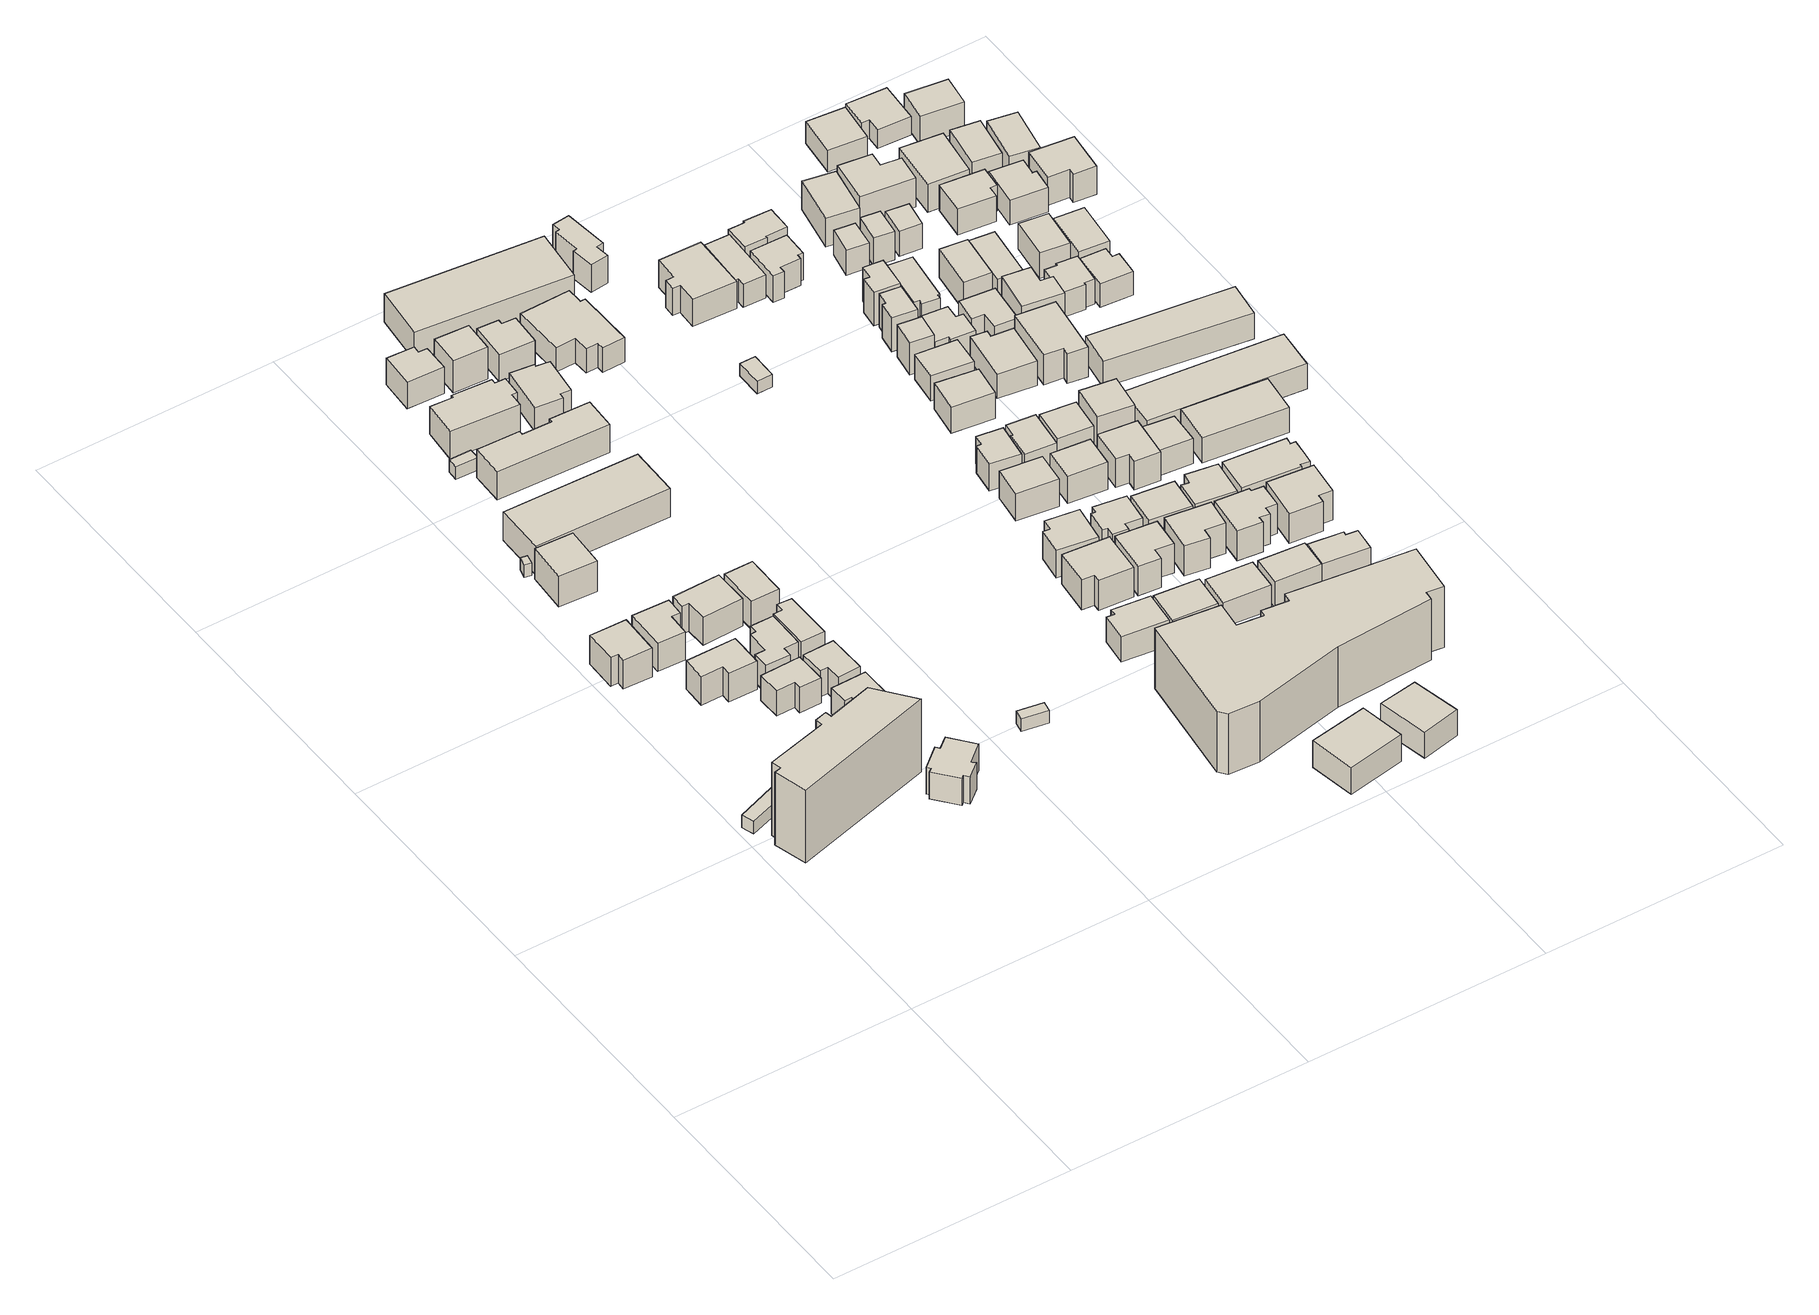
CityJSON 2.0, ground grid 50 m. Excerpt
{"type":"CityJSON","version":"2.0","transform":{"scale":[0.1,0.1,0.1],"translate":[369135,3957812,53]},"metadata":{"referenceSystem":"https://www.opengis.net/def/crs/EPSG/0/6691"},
"CityObjects":{
"building1":{"type":"Building","attributes":{"measuredHeight":3},"geometry":[{"type":"Solid","lod":"1","boundaries":[[[[0,1,2,3]],[[2,4,5,3]],[[1,6,4,2]],[[0,7,6,1]],[[3,5,7,0]],[[4,6,7,5]]]]}]},
"building2":{"type":"Building","attributes":{"measuredHeight":17.4},"geometry":[{"type":"Solid","lod":"1","boundaries":[[[[8,9,10,11,12,13,14,15,16,17]],[[16,18,19,17]],[[15,20,18,16]],[[14,21,20,15]],[[13,22,21,14]],[[12,23,22,13]],[[11,24,23,12]],[[10,25,24,11]],[[9,26,25,10]],[[8,27,26,9]],[[17,19,27,8]],[[18,20,21,22,23,24,25,26,27,19]]]]}]},
"building3":{"type":"Building","attributes":{"measuredHeight":7.7},"geometry":[{"type":"Solid","lod":"1","boundaries":[[[[28,29,30,31,32,33]],[[32,34,35,33]],[[31,36,34,32]],[[30,37,36,31]],[[29,38,37,30]],[[28,39,38,29]],[[33,35,39,28]],[[34,36,37,38,39,35]]]]}]},
"building4":{"type":"Building","attributes":{"measuredHeight":8.2},"geometry":[{"type":"Solid","lod":"1","boundaries":[[[[40,41,42,43,44,45]],[[44,46,47,45]],[[43,48,46,44]],[[42,49,48,43]],[[41,50,49,42]],[[40,51,50,41]],[[45,47,51,40]],[[46,48,49,50,51,47]]]]}]},
"building5":{"type":"Building","attributes":{"measuredHeight":8.2},"geometry":[{"type":"Solid","lod":"1","boundaries":[[[[52,53,54,55,56,57]],[[56,58,59,57]],[[55,60,58,56]],[[54,61,60,55]],[[53,62,61,54]],[[52,63,62,53]],[[57,59,63,52]],[[58,60,61,62,63,59]]]]}]},
"building6":{"type":"Building","attributes":{"measuredHeight":3},"geometry":[{"type":"Solid","lod":"1","boundaries":[[[[64,65,66,67]],[[66,68,69,67]],[[65,70,68,66]],[[64,71,70,65]],[[67,69,71,64]],[[68,70,71,69]]]]}]},
"building7":{"type":"Building","attributes":{"measuredHeight":8.1},"geometry":[{"type":"Solid","lod":"1","boundaries":[[[[72,73,74,75]],[[74,76,77,75]],[[73,78,76,74]],[[72,79,78,73]],[[75,77,79,72]],[[76,78,79,77]]]]}]},
"building8":{"type":"Building","attributes":{"measuredHeight":6.8},"geometry":[{"type":"Solid","lod":"1","boundaries":[[[[80,81,82,83,84,85]],[[84,86,87,85]],[[83,88,86,84]],[[82,89,88,83]],[[81,90,89,82]],[[80,91,90,81]],[[85,87,91,80]],[[86,88,89,90,91,87]]]]}]},
"building9":{"type":"Building","attributes":{"measuredHeight":7.1},"geometry":[{"type":"Solid","lod":"1","boundaries":[[[[92,93,94,95,96,97,98,99,100,101,102,103]],[[102,104,105,103]],[[101,106,104,102]],[[100,107,106,101]],[[99,108,107,100]],[[98,109,108,99]],[[97,110,109,98]],[[96,111,110,97]],[[95,112,111,96]],[[94,113,112,95]],[[93,114,113,94]],[[92,115,114,93]],[[103,105,115,92]],[[104,106,107,108,109,110,111,112,113,114,115,105]]]]}]},
"building10":{"type":"Building","attributes":{"measuredHeight":7.9},"geometry":[{"type":"Solid","lod":"1","boundaries":[[[[116,117,118,119,120,121,122,123,124,125]],[[124,126,127,125]],[[123,128,126,124]],[[122,129,128,123]],[[121,130,129,122]],[[120,131,130,121]],[[119,132,131,120]],[[118,133,132,119]],[[117,134,133,118]],[[116,135,134,117]],[[125,127,135,116]],[[126,128,129,130,131,132,133,134,135,127]]]]}]},
"building11":{"type":"Building","attributes":{"measuredHeight":7},"geometry":[{"type":"Solid","lod":"1","boundaries":[[[[136,137,138,139,140,141,142,143]],[[142,144,145,143]],[[141,146,144,142]],[[140,147,146,141]],[[139,148,147,140]],[[138,149,148,139]],[[137,150,149,138]],[[136,151,150,137]],[[143,145,151,136]],[[144,146,147,148,149,150,151,145]]]]}]},
"building12":{"type":"Building","attributes":{"measuredHeight":7.9},"geometry":[{"type":"Solid","lod":"1","boundaries":[[[[152,153,154,155,156,157]],[[156,158,159,157]],[[155,160,158,156]],[[154,161,160,155]],[[153,162,161,154]],[[152,163,162,153]],[[157,159,163,152]],[[158,160,161,162,163,159]]]]}]},
"building13":{"type":"Building","attributes":{"measuredHeight":7.1},"geometry":[{"type":"Solid","lod":"1","boundaries":[[[[164,165,166,167,168,169]],[[168,170,171,169]],[[167,172,170,168]],[[166,173,172,167]],[[165,174,173,166]],[[164,175,174,165]],[[169,171,175,164]],[[170,172,173,174,175,171]]]]}]},
"building14":{"type":"Building","attributes":{"measuredHeight":3},"geometry":[{"type":"Solid","lod":"1","boundaries":[[[[176,177,178,179]],[[178,180,181,179]],[[177,182,180,178]],[[176,183,182,177]],[[179,181,183,176]],[[180,182,183,181]]]]}]},
"building15":{"type":"Building","attributes":{"measuredHeight":7.8},"geometry":[{"type":"Solid","lod":"1","boundaries":[[[[184,185,186,187,188,189]],[[188,190,191,189]],[[187,192,190,188]],[[186,193,192,187]],[[185,194,193,186]],[[184,195,194,185]],[[189,191,195,184]],[[190,192,193,194,195,191]]]]}]},
"building16":{"type":"Building","attributes":{"measuredHeight":6.8},"geometry":[{"type":"Solid","lod":"1","boundaries":[[[[196,197,198,199]],[[198,200,201,199]],[[197,202,200,198]],[[196,203,202,197]],[[199,201,203,196]],[[200,202,203,201]]]]}]},
"building17":{"type":"Building","attributes":{"measuredHeight":6.6},"geometry":[{"type":"Solid","lod":"1","boundaries":[[[[204,205,206,207]],[[206,208,209,207]],[[205,210,208,206]],[[204,211,210,205]],[[207,209,211,204]],[[208,210,211,209]]]]}]},
"building18":{"type":"Building","attributes":{"measuredHeight":7.6},"geometry":[{"type":"Solid","lod":"1","boundaries":[[[[212,213,214,215,216,217,218,219,220,221]],[[220,222,223,221]],[[219,224,222,220]],[[218,225,224,219]],[[217,226,225,218]],[[216,227,226,217]],[[215,228,227,216]],[[214,229,228,215]],[[213,230,229,214]],[[212,231,230,213]],[[221,223,231,212]],[[222,224,225,226,227,228,229,230,231,223]]]]}]},
"building19":{"type":"Building","attributes":{"measuredHeight":7.7},"geometry":[{"type":"Solid","lod":"1","boundaries":[[[[232,233,234,235,236,237,238,239]],[[238,240,241,239]],[[237,242,240,238]],[[236,243,242,237]],[[235,244,243,236]],[[234,245,244,235]],[[233,246,245,234]],[[232,247,246,233]],[[239,241,247,232]],[[240,242,243,244,245,246,247,241]]]]}]},
"building20":{"type":"Building","attributes":{"measuredHeight":7.9},"geometry":[{"type":"Solid","lod":"1","boundaries":[[[[248,249,250,251,252,253]],[[252,254,255,253]],[[251,256,254,252]],[[250,257,256,251]],[[249,258,257,250]],[[248,259,258,249]],[[253,255,259,248]],[[254,256,257,258,259,255]]]]}]},
"building21":{"type":"Building","attributes":{"measuredHeight":3},"geometry":[{"type":"Solid","lod":"1","boundaries":[[[[260,261,262,263]],[[262,264,265,263]],[[261,266,264,262]],[[260,267,266,261]],[[263,265,267,260]],[[264,266,267,265]]]]}]},
"building22":{"type":"Building","attributes":{"measuredHeight":3},"geometry":[{"type":"Solid","lod":"1","boundaries":[[[[268,269,270,271]],[[270,272,273,271]],[[269,274,272,270]],[[268,275,274,269]],[[271,273,275,268]],[[272,274,275,273]]]]}]},
"building23":{"type":"Building","attributes":{"measuredHeight":7.5},"geometry":[{"type":"Solid","lod":"1","boundaries":[[[[276,277,278,279]],[[278,280,281,279]],[[277,282,280,278]],[[276,283,282,277]],[[279,281,283,276]],[[280,282,283,281]]]]}]},
"building24":{"type":"Building","attributes":{"measuredHeight":7.9},"geometry":[{"type":"Solid","lod":"1","boundaries":[[[[284,285,286,287,288,289,290,291]],[[290,292,293,291]],[[289,294,292,290]],[[288,295,294,289]],[[287,296,295,288]],[[286,297,296,287]],[[285,298,297,286]],[[284,299,298,285]],[[291,293,299,284]],[[292,294,295,296,297,298,299,293]]]]}]},
"building25":{"type":"Building","attributes":{"measuredHeight":7.4},"geometry":[{"type":"Solid","lod":"1","boundaries":[[[[300,301,302,303,304,305]],[[304,306,307,305]],[[303,308,306,304]],[[302,309,308,303]],[[301,310,309,302]],[[300,311,310,301]],[[305,307,311,300]],[[306,308,309,310,311,307]]]]}]},
"building26":{"type":"Building","attributes":{"measuredHeight":8.5},"geometry":[{"type":"Solid","lod":"1","boundaries":[[[[312,313,314,315]],[[314,316,317,315]],[[313,318,316,314]],[[312,319,318,313]],[[315,317,319,312]],[[316,318,319,317]]]]}]},
"building27":{"type":"Building","attributes":{"measuredHeight":8.1},"geometry":[{"type":"Solid","lod":"1","boundaries":[[[[320,321,322,323,324,325,326,327,328,329]],[[328,330,331,329]],[[327,332,330,328]],[[326,333,332,327]],[[325,334,333,326]],[[324,335,334,325]],[[323,336,335,324]],[[322,337,336,323]],[[321,338,337,322]],[[320,339,338,321]],[[329,331,339,320]],[[330,332,333,334,335,336,337,338,339,331]]]]}]},
"building28":{"type":"Building","attributes":{"measuredHeight":7.5},"geometry":[{"type":"Solid","lod":"1","boundaries":[[[[340,341,342,343]],[[342,344,345,343]],[[341,346,344,342]],[[340,347,346,341]],[[343,345,347,340]],[[344,346,347,345]]]]}]},
"building29":{"type":"Building","attributes":{"measuredHeight":7.5},"geometry":[{"type":"Solid","lod":"1","boundaries":[[[[348,349,350,351,352,353]],[[352,354,355,353]],[[351,356,354,352]],[[350,357,356,351]],[[349,358,357,350]],[[348,359,358,349]],[[353,355,359,348]],[[354,356,357,358,359,355]]]]}]},
"building30":{"type":"Building","attributes":{"measuredHeight":8},"geometry":[{"type":"Solid","lod":"1","boundaries":[[[[360,361,362,363,364,365,366]],[[365,367,368,366]],[[364,369,367,365]],[[363,370,369,364]],[[362,371,370,363]],[[361,372,371,362]],[[360,373,372,361]],[[366,368,373,360]],[[367,369,370,371,372,373,368]]]]}]},
"building31":{"type":"Building","attributes":{"measuredHeight":7.7},"geometry":[{"type":"Solid","lod":"1","boundaries":[[[[374,375,376,377]],[[376,378,379,377]],[[375,380,378,376]],[[374,381,380,375]],[[377,379,381,374]],[[378,380,381,379]]]]}]},
"building32":{"type":"Building","attributes":{"measuredHeight":6.6},"geometry":[{"type":"Solid","lod":"1","boundaries":[[[[382,383,384,385,386,387]],[[386,388,389,387]],[[385,390,388,386]],[[384,391,390,385]],[[383,392,391,384]],[[382,393,392,383]],[[387,389,393,382]],[[388,390,391,392,393,389]]]]}]},
"building33":{"type":"Building","attributes":{"measuredHeight":3},"geometry":[{"type":"Solid","lod":"1","boundaries":[[[[394,395,396,397]],[[396,398,399,397]],[[395,400,398,396]],[[394,401,400,395]],[[397,399,401,394]],[[398,400,401,399]]]]}]},
"building34":{"type":"Building","attributes":{"measuredHeight":14.5},"geometry":[{"type":"Solid","lod":"1","boundaries":[[[[402,403,404,405,406,407,408,409,410,411,412,413,414,415,416]],[[415,417,418,416]],[[414,419,417,415]],[[413,420,419,414]],[[412,421,420,413]],[[411,422,421,412]],[[410,423,422,411]],[[409,424,423,410]],[[408,425,424,409]],[[407,426,425,408]],[[406,427,426,407]],[[405,428,427,406]],[[404,429,428,405]],[[403,430,429,404]],[[402,431,430,403]],[[416,418,431,402]],[[417,419,420,421,422,423,424,425,426,427,428,429,430,431,418]]]]}]},
"building35":{"type":"Building","attributes":{"measuredHeight":7.1},"geometry":[{"type":"Solid","lod":"1","boundaries":[[[[432,433,434,435]],[[434,436,437,435]],[[433,438,436,434]],[[432,439,438,433]],[[435,437,439,432]],[[436,438,439,437]]]]}]},
"building36":{"type":"Building","attributes":{"measuredHeight":7.2},"geometry":[{"type":"Solid","lod":"1","boundaries":[[[[440,441,442,443,444,445,446,447,448,449]],[[448,450,451,449]],[[447,452,450,448]],[[446,453,452,447]],[[445,454,453,446]],[[444,455,454,445]],[[443,456,455,444]],[[442,457,456,443]],[[441,458,457,442]],[[440,459,458,441]],[[449,451,459,440]],[[450,452,453,454,455,456,457,458,459,451]]]]}]},
"building37":{"type":"Building","attributes":{"measuredHeight":8.2},"geometry":[{"type":"Solid","lod":"1","boundaries":[[[[460,461,462,463,464,465]],[[464,466,467,465]],[[463,468,466,464]],[[462,469,468,463]],[[461,470,469,462]],[[460,471,470,461]],[[465,467,471,460]],[[466,468,469,470,471,467]]]]}]},
"building38":{"type":"Building","attributes":{"measuredHeight":7.1},"geometry":[{"type":"Solid","lod":"1","boundaries":[[[[472,473,474,475]],[[474,476,477,475]],[[473,478,476,474]],[[472,479,478,473]],[[475,477,479,472]],[[476,478,479,477]]]]}]},
"building39":{"type":"Building","attributes":{"measuredHeight":8},"geometry":[{"type":"Solid","lod":"1","boundaries":[[[[480,481,482,483]],[[482,484,485,483]],[[481,486,484,482]],[[480,487,486,481]],[[483,485,487,480]],[[484,486,487,485]]]]}]},
"building40":{"type":"Building","attributes":{"measuredHeight":6.3},"geometry":[{"type":"Solid","lod":"1","boundaries":[[[[488,489,490,491,492,493,494,495,496,497]],[[496,498,499,497]],[[495,500,498,496]],[[494,501,500,495]],[[493,502,501,494]],[[492,503,502,493]],[[491,504,503,492]],[[490,505,504,491]],[[489,506,505,490]],[[488,507,506,489]],[[497,499,507,488]],[[498,500,501,502,503,504,505,506,507,499]]]]}]},
"building41":{"type":"Building","attributes":{"measuredHeight":7.2},"geometry":[{"type":"Solid","lod":"1","boundaries":[[[[508,509,510,511,512,513]],[[512,514,515,513]],[[511,516,514,512]],[[510,517,516,511]],[[509,518,517,510]],[[508,519,518,509]],[[513,515,519,508]],[[514,516,517,518,519,515]]]]}]},
"building42":{"type":"Building","attributes":{"measuredHeight":7},"geometry":[{"type":"Solid","lod":"1","boundaries":[[[[520,521,522,523,524,525,526,527]],[[526,528,529,527]],[[525,530,528,526]],[[524,531,530,525]],[[523,532,531,524]],[[522,533,532,523]],[[521,534,533,522]],[[520,535,534,521]],[[527,529,535,520]],[[528,530,531,532,533,534,535,529]]]]}]},
"building43":{"type":"Building","attributes":{"measuredHeight":8.6},"geometry":[{"type":"Solid","lod":"1","boundaries":[[[[536,537,538,539,540,541]],[[540,542,543,541]],[[539,544,542,540]],[[538,545,544,539]],[[537,546,545,538]],[[536,547,546,537]],[[541,543,547,536]],[[542,544,545,546,547,543]]]]}]},
"building44":{"type":"Building","attributes":{"measuredHeight":6.9},"geometry":[{"type":"Solid","lod":"1","boundaries":[[[[548,549,550,551,552,553]],[[552,554,555,553]],[[551,556,554,552]],[[550,557,556,551]],[[549,558,557,550]],[[548,559,558,549]],[[553,555,559,548]],[[554,556,557,558,559,555]]]]}]},
"building45":{"type":"Building","attributes":{"measuredHeight":7.7},"geometry":[{"type":"Solid","lod":"1","boundaries":[[[[560,561,562,563]],[[562,564,565,563]],[[561,566,564,562]],[[560,567,566,561]],[[563,565,567,560]],[[564,566,567,565]]]]}]},
"building46":{"type":"Building","attributes":{"measuredHeight":7},"geometry":[{"type":"Solid","lod":"1","boundaries":[[[[568,569,570,571]],[[570,572,573,571]],[[569,574,572,570]],[[568,575,574,569]],[[571,573,575,568]],[[572,574,575,573]]]]}]},
"building47":{"type":"Building","attributes":{"measuredHeight":7.2},"geometry":[{"type":"Solid","lod":"1","boundaries":[[[[576,577,578,579]],[[578,580,581,579]],[[577,582,580,578]],[[576,583,582,577]],[[579,581,583,576]],[[580,582,583,581]]]]}]},
"building48":{"type":"Building","attributes":{"measuredHeight":7.4},"geometry":[{"type":"Solid","lod":"1","boundaries":[[[[584,585,586,587,588,589]],[[588,590,591,589]],[[587,592,590,588]],[[586,593,592,587]],[[585,594,593,586]],[[584,595,594,585]],[[589,591,595,584]],[[590,592,593,594,595,591]]]]}]},
"building49":{"type":"Building","attributes":{"measuredHeight":7.6},"geometry":[{"type":"Solid","lod":"1","boundaries":[[[[596,597,598,599]],[[598,600,601,599]],[[597,602,600,598]],[[596,603,602,597]],[[599,601,603,596]],[[600,602,603,601]]]]}]},
"building50":{"type":"Building","attributes":{"measuredHeight":3},"geometry":[{"type":"Solid","lod":"1","boundaries":[[[[604,605,606,607]],[[606,608,609,607]],[[605,610,608,606]],[[604,611,610,605]],[[607,609,611,604]],[[608,610,611,609]]]]}]},
"building51":{"type":"Building","attributes":{"measuredHeight":7},"geometry":[{"type":"Solid","lod":"1","boundaries":[[[[612,613,614,615]],[[614,616,617,615]],[[613,618,616,614]],[[612,619,618,613]],[[615,617,619,612]],[[616,618,619,617]]]]}]},
"building52":{"type":"Building","attributes":{"measuredHeight":7},"geometry":[{"type":"Solid","lod":"1","boundaries":[[[[620,621,622,623]],[[622,624,625,623]],[[621,626,624,622]],[[620,627,626,621]],[[623,625,627,620]],[[624,626,627,625]]]]}]},
"building53":{"type":"Building","attributes":{"measuredHeight":7.8},"geometry":[{"type":"Solid","lod":"1","boundaries":[[[[628,629,630,631]],[[630,632,633,631]],[[629,634,632,630]],[[628,635,634,629]],[[631,633,635,628]],[[632,634,635,633]]]]}]},
"building54":{"type":"Building","attributes":{"measuredHeight":7.2},"geometry":[{"type":"Solid","lod":"1","boundaries":[[[[636,637,638,639,640,641,642,643]],[[642,644,645,643]],[[641,646,644,642]],[[640,647,646,641]],[[639,648,647,640]],[[638,649,648,639]],[[637,650,649,638]],[[636,651,650,637]],[[643,645,651,636]],[[644,646,647,648,649,650,651,645]]]]}]},
"building55":{"type":"Building","attributes":{"measuredHeight":7.9},"geometry":[{"type":"Solid","lod":"1","boundaries":[[[[652,653,654,655,656,657]],[[656,658,659,657]],[[655,660,658,656]],[[654,661,660,655]],[[653,662,661,654]],[[652,663,662,653]],[[657,659,663,652]],[[658,660,661,662,663,659]]]]}]},
"building56":{"type":"Building","attributes":{"measuredHeight":8.4},"geometry":[{"type":"Solid","lod":"1","boundaries":[[[[664,665,666,667,668,669,670,671,672,673]],[[672,674,675,673]],[[671,676,674,672]],[[670,677,676,671]],[[669,678,677,670]],[[668,679,678,669]],[[667,680,679,668]],[[666,681,680,667]],[[665,682,681,666]],[[664,683,682,665]],[[673,675,683,664]],[[674,676,677,678,679,680,681,682,683,675]]]]}]},
"building57":{"type":"Building","attributes":{"measuredHeight":7.4},"geometry":[{"type":"Solid","lod":"1","boundaries":[[[[684,685,686,687,688,689]],[[688,690,691,689]],[[687,692,690,688]],[[686,693,692,687]],[[685,694,693,686]],[[684,695,694,685]],[[689,691,695,684]],[[690,692,693,694,695,691]]]]}]},
"building58":{"type":"Building","attributes":{"measuredHeight":7.9},"geometry":[{"type":"Solid","lod":"1","boundaries":[[[[696,697,698,699,700,701]],[[700,702,703,701]],[[699,704,702,700]],[[698,705,704,699]],[[697,706,705,698]],[[696,707,706,697]],[[701,703,707,696]],[[702,704,705,706,707,703]]]]}]},
"building59":{"type":"Building","attributes":{"measuredHeight":3},"geometry":[{"type":"Solid","lod":"1","boundaries":[[[[708,709,710,711]],[[710,712,713,711]],[[709,714,712,710]],[[708,715,714,709]],[[711,713,715,708]],[[712,714,715,713]]]]}]},
"building60":{"type":"Building","attributes":{"measuredHeight":7.4},"geometry":[{"type":"Solid","lod":"1","boundaries":[[[[716,717,718,719,720,721,722,723]],[[722,724,725,723]],[[721,726,724,722]],[[720,727,726,721]],[[719,728,727,720]],[[718,729,728,719]],[[717,730,729,718]],[[716,731,730,717]],[[723,725,731,716]],[[724,726,727,728,729,730,731,725]]]]}]},
"building61":{"type":"Building","attributes":{"measuredHeight":5.4},"geometry":[{"type":"Solid","lod":"1","boundaries":[[[[732,733,734,735,736,737]],[[736,738,739,737]],[[735,740,738,736]],[[734,741,740,735]],[[733,742,741,734]],[[732,743,742,733]],[[737,739,743,732]],[[738,740,741,742,743,739]]]]}]},
"building62":{"type":"Building","attributes":{"measuredHeight":5.3},"geometry":[{"type":"Solid","lod":"1","boundaries":[[[[744,745,746,747,748,749,750,751]],[[750,752,753,751]],[[749,754,752,750]],[[748,755,754,749]],[[747,756,755,748]],[[746,757,756,747]],[[745,758,757,746]],[[744,759,758,745]],[[751,753,759,744]],[[752,754,755,756,757,758,759,753]]]]}]},
"building63":{"type":"Building","attributes":{"measuredHeight":8},"geometry":[{"type":"Solid","lod":"1","boundaries":[[[[760,761,762,763,764,765]],[[764,766,767,765]],[[763,768,766,764]],[[762,769,768,763]],[[761,770,769,762]],[[760,771,770,761]],[[765,767,771,760]],[[766,768,769,770,771,767]]]]}]},
"building64":{"type":"Building","attributes":{"measuredHeight":9.3},"geometry":[{"type":"Solid","lod":"1","boundaries":[[[[772,773,774,775]],[[774,776,777,775]],[[773,778,776,774]],[[772,779,778,773]],[[775,777,779,772]],[[776,778,779,777]]]]}]},
"building65":{"type":"Building","attributes":{"measuredHeight":3},"geometry":[{"type":"Solid","lod":"1","boundaries":[[[[780,781,782,783]],[[782,784,785,783]],[[781,786,784,782]],[[780,787,786,781]],[[783,785,787,780]],[[784,786,787,785]]]]}]},
"building66":{"type":"Building","attributes":{"measuredHeight":8.3},"geometry":[{"type":"Solid","lod":"1","boundaries":[[[[788,789,790,791,792,793]],[[792,794,795,793]],[[791,796,794,792]],[[790,797,796,791]],[[789,798,797,790]],[[788,799,798,789]],[[793,795,799,788]],[[794,796,797,798,799,795]]]]}]},
"building67":{"type":"Building","attributes":{"measuredHeight":6.9},"geometry":[{"type":"Solid","lod":"1","boundaries":[[[[800,801,802,803]],[[802,804,805,803]],[[801,806,804,802]],[[800,807,806,801]],[[803,805,807,800]],[[804,806,807,805]]]]}]},
"building68":{"type":"Building","attributes":{"measuredHeight":7},"geometry":[{"type":"Solid","lod":"1","boundaries":[[[[808,809,810,811,812,813,814,815]],[[814,816,817,815]],[[813,818,816,814]],[[812,819,818,813]],[[811,820,819,812]],[[810,821,820,811]],[[809,822,821,810]],[[808,823,822,809]],[[815,817,823,808]],[[816,818,819,820,821,822,823,817]]]]}]},
"building69":{"type":"Building","attributes":{"measuredHeight":8},"geometry":[{"type":"Solid","lod":"1","boundaries":[[[[824,825,826,827,828,829]],[[828,830,831,829]],[[827,832,830,828]],[[826,833,832,827]],[[825,834,833,826]],[[824,835,834,825]],[[829,831,835,824]],[[830,832,833,834,835,831]]]]}]},
"building70":{"type":"Building","attributes":{"measuredHeight":6},"geometry":[{"type":"Solid","lod":"1","boundaries":[[[[836,837,838,839]],[[838,840,841,839]],[[837,842,840,838]],[[836,843,842,837]],[[839,841,843,836]],[[840,842,843,841]]]]}]},
"building71":{"type":"Building","attributes":{"measuredHeight":7.3},"geometry":[{"type":"Solid","lod":"1","boundaries":[[[[844,845,846,847,848,849,850,851,852]],[[851,853,854,852]],[[850,855,853,851]],[[849,856,855,850]],[[848,857,856,849]],[[847,858,857,848]],[[846,859,858,847]],[[845,860,859,846]],[[844,861,860,845]],[[852,854,861,844]],[[853,855,856,857,858,859,860,861,854]]]]}]},
"building72":{"type":"Building","attributes":{"measuredHeight":6.6},"geometry":[{"type":"Solid","lod":"1","boundaries":[[[[862,863,864,865,866,867]],[[866,868,869,867]],[[865,870,868,866]],[[864,871,870,865]],[[863,872,871,864]],[[862,873,872,863]],[[867,869,873,862]],[[868,870,871,872,873,869]]]]}]},
"building73":{"type":"Building","attributes":{"measuredHeight":8.2},"geometry":[{"type":"Solid","lod":"1","boundaries":[[[[874,875,876,877,878,879]],[[878,880,881,879]],[[877,882,880,878]],[[876,883,882,877]],[[875,884,883,876]],[[874,885,884,875]],[[879,881,885,874]],[[880,882,883,884,885,881]]]]}]},
"building74":{"type":"Building","attributes":{"measuredHeight":6.8},"geometry":[{"type":"Solid","lod":"1","boundaries":[[[[886,887,888,889]],[[888,890,891,889]],[[887,892,890,888]],[[886,893,892,887]],[[889,891,893,886]],[[890,892,893,891]]]]}]},
"building75":{"type":"Building","attributes":{"measuredHeight":6.9},"geometry":[{"type":"Solid","lod":"1","boundaries":[[[[894,895,896,897]],[[896,898,899,897]],[[895,900,898,896]],[[894,901,900,895]],[[897,899,901,894]],[[898,900,901,899]]]]}]},
"building76":{"type":"Building","attributes":{"measuredHeight":7.7},"geometry":[{"type":"Solid","lod":"1","boundaries":[[[[902,903,904,905]],[[904,906,907,905]],[[903,908,906,904]],[[902,909,908,903]],[[905,907,909,902]],[[906,908,909,907]]]]}]},
"building77":{"type":"Building","attributes":{"measuredHeight":7.5},"geometry":[{"type":"Solid","lod":"1","boundaries":[[[[910,911,912,913]],[[912,914,915,913]],[[911,916,914,912]],[[910,917,916,911]],[[913,915,917,910]],[[914,916,917,915]]]]}]},
"building78":{"type":"Building","attributes":{"measuredHeight":8.9},"geometry":[{"type":"Solid","lod":"1","boundaries":[[[[918,919,920,921,922,923]],[[922,924,925,923]],[[921,926,924,922]],[[920,927,926,921]],[[919,928,927,920]],[[918,929,928,919]],[[923,925,929,918]],[[924,926,927,928,929,925]]]]}]},
"building79":{"type":"Building","attributes":{"measuredHeight":5.9},"geometry":[{"type":"Solid","lod":"1","boundaries":[[[[930,931,932,933]],[[932,934,935,933]],[[931,936,934,932]],[[930,937,936,931]],[[933,935,937,930]],[[934,936,937,935]]]]}]},
"building80":{"type":"Building","attributes":{"measuredHeight":6},"geometry":[{"type":"Solid","lod":"1","boundaries":[[[[938,939,940,941]],[[940,942,943,941]],[[939,944,942,940]],[[938,945,944,939]],[[941,943,945,938]],[[942,944,945,943]]]]}]},
"building81":{"type":"Building","attributes":{"measuredHeight":7.5},"geometry":[{"type":"Solid","lod":"1","boundaries":[[[[946,947,948,949]],[[948,950,951,949]],[[947,952,950,948]],[[946,953,952,947]],[[949,951,953,946]],[[950,952,953,951]]]]}]},
"building82":{"type":"Building","attributes":{"measuredHeight":8.1},"geometry":[{"type":"Solid","lod":"1","boundaries":[[[[954,955,956,957,958,959]],[[958,960,961,959]],[[957,962,960,958]],[[956,963,962,957]],[[955,964,963,956]],[[954,965,964,955]],[[959,961,965,954]],[[960,962,963,964,965,961]]]]}]},
"building83":{"type":"Building","attributes":{"measuredHeight":6.7},"geometry":[{"type":"Solid","lod":"1","boundaries":[[[[966,967,968,969,970,971,972,973]],[[972,974,975,973]],[[971,976,974,972]],[[970,977,976,971]],[[969,978,977,970]],[[968,979,978,969]],[[967,980,979,968]],[[966,981,980,967]],[[973,975,981,966]],[[974,976,977,978,979,980,981,975]]]]}]},
"building84":{"type":"Building","attributes":{"measuredHeight":6.2},"geometry":[{"type":"Solid","lod":"1","boundaries":[[[[982,983,984,985]],[[984,986,987,985]],[[983,988,986,984]],[[982,989,988,983]],[[985,987,989,982]],[[986,988,989,987]]]]}]},
"building85":{"type":"Building","attributes":{"measuredHeight":6},"geometry":[{"type":"Solid","lod":"1","boundaries":[[[[990,991,992,993]],[[992,994,995,993]],[[991,996,994,992]],[[990,997,996,991]],[[993,995,997,990]],[[994,996,997,995]]]]}]},
"building86":{"type":"Building","attributes":{"measuredHeight":6.7},"geometry":[{"type":"Solid","lod":"1","boundaries":[[[[998,999,1000,1001]],[[1000,1002,1003,1001]],[[999,1004,1002,1000]],[[998,1005,1004,999]],[[1001,1003,1005,998]],[[1002,1004,1005,1003]]]]}]},
"building87":{"type":"Building","attributes":{"measuredHeight":7},"geometry":[{"type":"Solid","lod":"1","boundaries":[[[[1006,1007,1008,1009,1010,1011]],[[1010,1012,1013,1011]],[[1009,1014,1012,1010]],[[1008,1015,1014,1009]],[[1007,1016,1015,1008]],[[1006,1017,1016,1007]],[[1011,1013,1017,1006]],[[1012,1014,1015,1016,1017,1013]]]]}]},
"building88":{"type":"Building","attributes":{"measuredHeight":6.6},"geometry":[{"type":"Solid","lod":"1","boundaries":[[[[1018,1019,1020,1021,1022,1023]],[[1022,1024,1025,1023]],[[1021,1026,1024,1022]],[[1020,1027,1026,1021]],[[1019,1028,1027,1020]],[[1018,1029,1028,1019]],[[1023,1025,1029,1018]],[[1024,1026,1027,1028,1029,1025]]]]}]},
"building89":{"type":"Building","attributes":{"measuredHeight":8.1},"geometry":[{"type":"Solid","lod":"1","boundaries":[[[[1030,1031,1032,1033]],[[1032,1034,1035,1033]],[[1031,1036,1034,1032]],[[1030,1037,1036,1031]],[[1033,1035,1037,1030]],[[1034,1036,1037,1035]]]]}]},
"building90":{"type":"Building","attributes":{"measuredHeight":5.5},"geometry":[{"type":"Solid","lod":"1","boundaries":[[[[1038,1039,1040,1041]],[[1040,1042,1043,1041]],[[1039,1044,1042,1040]],[[1038,1045,1044,1039]],[[1041,1043,1045,1038]],[[1042,1044,1045,1043]]]]}]},
"building91":{"type":"Building","attributes":{"measuredHeight":5.8},"geometry":[{"type":"Solid","lod":"1","boundaries":[[[[1046,1047,1048,1049,1050,1051]],[[1050,1052,1053,1051]],[[1049,1054,1052,1050]],[[1048,1055,1054,1049]],[[1047,1056,1055,1048]],[[1046,1057,1056,1047]],[[1051,1053,1057,1046]],[[1052,1054,1055,1056,1057,1053]]]]}]},
"building92":{"type":"Building","attributes":{"measuredHeight":6.7},"geometry":[{"type":"Solid","lod":"1","boundaries":[[[[1058,1059,1060,1061,1062,1063]],[[1062,1064,1065,1063]],[[1061,1066,1064,1062]],[[1060,1067,1066,1061]],[[1059,1068,1067,1060]],[[1058,1069,1068,1059]],[[1063,1065,1069,1058]],[[1064,1066,1067,1068,1069,1065]]]]}]},
"building93":{"type":"Building","attributes":{"measuredHeight":7.3},"geometry":[{"type":"Solid","lod":"1","boundaries":[[[[1070,1071,1072,1073]],[[1072,1074,1075,1073]],[[1071,1076,1074,1072]],[[1070,1077,1076,1071]],[[1073,1075,1077,1070]],[[1074,1076,1077,1075]]]]}]},
"building94":{"type":"Building","attributes":{"measuredHeight":7.8},"geometry":[{"type":"Solid","lod":"1","boundaries":[[[[1078,1079,1080,1081]],[[1080,1082,1083,1081]],[[1079,1084,1082,1080]],[[1078,1085,1084,1079]],[[1081,1083,1085,1078]],[[1082,1084,1085,1083]]]]}]},
"building95":{"type":"Building","attributes":{"measuredHeight":7.8},"geometry":[{"type":"Solid","lod":"1","boundaries":[[[[1086,1087,1088,1089]],[[1088,1090,1091,1089]],[[1087,1092,1090,1088]],[[1086,1093,1092,1087]],[[1089,1091,1093,1086]],[[1090,1092,1093,1091]]]]}]},
"building96":{"type":"Building","attributes":{"measuredHeight":7.6},"geometry":[{"type":"Solid","lod":"1","boundaries":[[[[1094,1095,1096,1097,1098,1099]],[[1098,1100,1101,1099]],[[1097,1102,1100,1098]],[[1096,1103,1102,1097]],[[1095,1104,1103,1096]],[[1094,1105,1104,1095]],[[1099,1101,1105,1094]],[[1100,1102,1103,1104,1105,1101]]]]}]}
},
"vertices":[
[133,590,9],[142,562,9],[18,520,9],[9,545,9],[18,520,39],[9,545,39],[142,562,39],[133,590,39],
[51,406,10],[32,475,10],[46,478,10],[41,499,10],[168,531,10],[166,546,10],[191,553,10],[194,539,10],[288,565,10],[349,488,10],[288,565,184],[349,488,184],[194,539,184],[191,553,184],[166,546,184],[168,531,184],[41,499,184],[46,478,184],[32,475,184],[51,406,184],
[100,1043,5],[97,957,5],[38,959,5],[39,977,5],[23,977,5],[25,1045,5],[23,977,74],[25,1045,74],[39,977,74],[38,959,74],[97,957,74],[100,1043,74],
[230,826,7],[171,827,7],[172,847,7],[127,847,7],[128,896,7],[231,896,7],[128,896,75],[231,896,75],[127,847,75],[172,847,75],[171,827,75],[230,826,75],
[169,960,6],[112,962,6],[115,1047,6],[191,1044,6],[189,1005,6],[171,1006,6],[189,1005,73],[171,1006,73],[191,1044,73],[115,1047,73],[112,962,73],[169,960,73],
[73,1312,3],[69,1292,3],[55,1295,3],[60,1315,3],[55,1295,33],[60,1315,33],[69,1292,33],[73,1312,33],
[141,1194,3],[63,1199,3],[68,1282,3],[146,1278,3],[68,1282,76],[146,1278,76],[63,1199,76],[141,1194,76],
[304,735,7],[259,735,7],[259,751,7],[221,750,7],[220,799,7],[303,801,7],[220,799,67],[303,801,67],[221,750,67],[259,751,67],[259,735,67],[304,735,67],
[433,433,12],[396,402,12],[403,395,12],[373,370,12],[365,380,12],[359,375,12],[321,421,12],[329,427,12],[323,434,12],[365,469,12],[371,461,12],[394,480,12],[371,461,76],[394,480,76],[365,469,76],[323,434,76],[329,427,76],[321,421,76],[359,375,76],[365,380,76],[373,370,76],[403,395,76],[396,402,76],[433,433,76],
[318,827,8],[288,827,8],[288,808,8],[237,809,8],[237,843,8],[259,843,8],[259,891,8],[271,891,8],[271,908,8],[319,908,8],[271,908,74],[319,908,74],[271,891,74],[259,891,74],[259,843,74],[237,843,74],[237,809,74],[288,808,74],[288,827,74],[318,827,74],
[376,622,9],[338,621,9],[338,641,9],[319,641,9],[319,661,9],[303,660,9],[302,701,9],[375,702,9],[302,701,70],[375,702,70],[303,660,70],[319,661,70],[319,641,70],[338,641,70],[338,621,70],[376,622,70],
[301,976,6],[216,974,6],[215,1018,6],[202,1018,6],[202,1048,6],[300,1050,6],[202,1048,72],[300,1050,72],[202,1018,72],[215,1018,72],[216,974,72],[301,976,72],
[376,719,7],[328,718,7],[327,749,7],[311,749,7],[310,800,7],[374,801,7],[310,800,69],[374,801,69],[311,749,69],[327,749,69],[328,718,69],[376,719,69],
[142,1592,3],[142,1569,3],[96,1571,3],[97,1593,3],[96,1571,33],[97,1593,33],[142,1569,33],[142,1592,33],
[321,911,7],[340,911,7],[340,928,7],[370,926,7],[371,823,7],[322,824,7],[371,823,75],[322,824,75],[370,926,75],[340,928,75],[340,911,75],[321,911,75],
[356,1388,2],[354,1283,2],[76,1291,2],[78,1396,2],[76,1291,70],[78,1396,70],[354,1283,70],[356,1388,70],
[368,1046,6],[367,961,6],[309,961,6],[309,1046,6],[309,961,72],[309,1046,72],[367,961,72],[368,1046,72],
[270,1637,3],[259,1638,3],[257,1609,3],[117,1619,3],[123,1693,3],[170,1690,3],[170,1696,3],[252,1690,3],[251,1680,3],[273,1679,3],[251,1680,69],[273,1679,69],[252,1690,69],[170,1696,69],[170,1690,69],[123,1693,69],[117,1619,69],[257,1609,69],[259,1638,69],[270,1637,69],
[358,1478,3],[127,1487,3],[129,1555,3],[217,1552,3],[217,1543,3],[278,1541,3],[278,1549,3],[361,1546,3],[278,1549,70],[361,1546,70],[278,1541,70],[217,1543,70],[217,1552,70],[129,1555,70],[127,1487,70],[358,1478,70],
[203,1766,2],[127,1770,2],[131,1842,2],[188,1839,2],[187,1824,2],[205,1823,2],[187,1824,65],[205,1823,65],[188,1839,65],[131,1842,65],[127,1770,65],[203,1766,65],
[607,487,13],[603,465,13],[550,474,13],[554,496,13],[550,474,43],[554,496,43],[603,465,43],[607,487,43],
[345,1573,4],[345,1555,4],[294,1555,4],[294,1573,4],[294,1555,34],[294,1573,34],[345,1555,34],[345,1573,34],
[290,1819,3],[286,1754,3],[216,1758,3],[220,1823,3],[216,1758,79],[220,1823,79],[286,1754,79],[290,1819,79],
[357,1598,5],[335,1600,5],[334,1588,5],[278,1595,5],[291,1694,5],[340,1688,5],[340,1683,5],[367,1679,5],[340,1683,61],[367,1679,61],[340,1688,61],[291,1694,61],[278,1595,61],[334,1588,61],[335,1600,61],[357,1598,61],
[298,1736,4],[303,1814,4],[347,1811,4],[347,1801,4],[375,1799,4],[371,1732,4],[375,1799,68],[371,1732,68],[347,1801,68],[347,1811,68],[303,1814,68],[298,1736,68],
[532,1943,4],[520,1831,4],[205,1864,4],[217,1976,4],[205,1864,71],[217,1976,71],[520,1831,71],[532,1943,71],
[495,1810,5],[496,1776,5],[506,1776,5],[508,1655,5],[461,1654,5],[461,1669,5],[436,1669,5],[435,1701,5],[394,1700,5],[391,1808,5],[394,1700,63],[391,1808,63],[435,1701,63],[436,1669,63],[461,1669,63],[461,1654,63],[508,1655,63],[506,1776,63],[496,1776,63],[495,1810,63],
[1053,31,23],[933,9,23],[916,105,23],[1036,125,23],[916,105,87],[1036,125,87],[933,9,87],[1053,31,87],
[799,578,17],[815,576,17],[816,589,17],[894,580,17],[886,510,17],[792,521,17],[886,510,77],[792,521,77],[894,580,77],[816,589,77],[815,576,77],[799,578,77],
[913,737,16],[912,732,16],[904,648,16],[834,654,16],[835,669,16],[810,672,16],[818,746,16],[810,672,87],[818,746,87],[835,669,87],[834,654,87],[904,648,87],[912,732,87],[913,737,87],
[988,568,18],[980,497,18],[889,506,18],[897,577,18],[889,506,78],[897,577,78],[980,497,78],[988,568,78],
[912,830,15],[900,753,15],[819,765,15],[827,819,15],[841,817,15],[844,840,15],[841,817,81],[844,840,81],[827,819,81],[819,765,81],[900,753,81],[912,830,81],
[688,1514,4],[687,1459,4],[655,1459,4],[656,1514,4],[655,1459,34],[656,1514,34],[687,1459,34],[688,1514,34],
[1294,344,19],[1281,236,19],[1246,241,19],[1244,222,19],[1040,211,19],[849,171,19],[785,175,19],[772,192,19],[802,430,19],[931,414,19],[924,357,19],[978,350,19],[980,364,19],[1036,357,19],[1039,376,19],[1036,357,164],[1039,376,164],[980,364,164],[978,350,164],[924,357,164],[931,414,164],[802,430,164],[772,192,164],[785,175,164],[849,171,164],[1040,211,164],[1244,222,164],[1246,241,164],[1281,236,164],[1294,344,164],
[1148,131,24],[1170,31,24],[1091,14,24],[1068,119,24],[1091,14,86],[1068,119,86],[1170,31,86],[1148,131,86],
[558,1835,6],[552,1882,6],[560,1883,6],[554,1940,6],[562,1941,6],[560,1958,6],[596,1962,6],[607,1870,6],[592,1868,6],[596,1839,6],[592,1868,72],[596,1839,72],[607,1870,72],[596,1962,72],[560,1958,72],[562,1941,72],[554,1940,72],[560,1883,72],[552,1882,72],[558,1835,72],
[996,659,18],[959,664,18],[956,640,18],[911,645,18],[921,733,18],[1003,723,18],[921,733,88],[1003,723,88],[911,645,88],[956,640,88],[959,664,88],[996,659,88],
[927,916,14],[843,927,14],[851,992,14],[935,981,14],[851,992,79],[935,981,79],[843,927,79],[927,916,79],
[1090,553,18],[1084,485,18],[989,494,18],[996,562,18],[989,494,77],[996,562,77],[1084,485,77],[1090,553,77],
[926,816,17],[936,815,17],[938,829,17],[1004,819,17],[995,756,17],[961,761,17],[959,746,17],[927,751,17],[929,768,17],[919,770,17],[929,768,74],[919,770,74],[927,751,74],[959,746,74],[961,761,74],[995,756,74],[1004,819,74],[938,829,74],[936,815,74],[926,816,74],
[920,1082,13],[909,1008,13],[848,1018,13],[855,1069,13],[865,1068,13],[868,1090,13],[865,1068,77],[868,1090,77],[855,1069,77],[848,1018,77],[909,1008,77],[920,1082,77],
[751,1778,5],[747,1660,5],[657,1664,5],[659,1706,5],[644,1707,5],[645,1731,5],[662,1731,5],[664,1781,5],[662,1731,70],[664,1781,70],[645,1731,70],[644,1707,70],[659,1706,70],[657,1664,70],[747,1660,70],[751,1778,70],
[1099,650,18],[1058,656,18],[1055,634,18],[1006,642,18],[1018,722,18],[1108,709,18],[1018,722,90],[1108,709,90],[1006,642,90],[1055,634,90],[1058,656,90],[1099,650,90],
[986,1078,13],[976,997,13],[913,1004,13],[920,1058,13],[923,1057,13],[927,1085,13],[923,1057,77],[927,1085,77],[920,1058,77],[913,1004,77],[976,997,77],[986,1078,77],
[1028,969,16],[1020,903,16],[942,912,16],[949,978,16],[942,912,81],[949,978,81],[1020,903,81],[1028,969,81],
[1008,813,17],[1093,802,17],[1084,732,17],[999,743,17],[1084,732,76],[999,743,76],[1093,802,76],[1008,813,76],
[970,1233,13],[960,1166,13],[875,1178,13],[885,1246,13],[875,1178,75],[885,1246,75],[960,1166,75],[970,1233,75],
[757,1777,6],[809,1775,6],[804,1653,6],[757,1655,6],[758,1671,6],[752,1671,6],[758,1671,61],[752,1671,61],[757,1655,61],[804,1653,61],[809,1775,61],[757,1777,61],
[1192,541,18],[1186,479,18],[1092,487,18],[1098,549,18],[1092,487,79],[1098,549,79],[1186,479,79],[1192,541,79],
[1212,436,21],[1207,379,21],[1167,382,21],[1171,439,21],[1167,382,51],[1171,439,51],[1207,379,51],[1212,436,51],
[900,1329,12],[983,1319,12],[976,1256,12],[892,1267,12],[976,1256,72],[892,1267,72],[983,1319,72],[900,1329,72],
[982,1005,14],[991,1075,14],[1063,1066,14],[1054,997,14],[1063,1066,77],[1054,997,77],[991,1075,77],[982,1005,77],
[955,1389,10],[947,1338,10],[900,1345,10],[908,1396,10],[900,1345,87],[908,1396,87],[947,1338,87],[955,1389,87],
[884,1655,6],[873,1656,6],[872,1646,6],[830,1647,6],[830,1635,6],[808,1636,6],[810,1712,6],[886,1710,6],[810,1712,70],[886,1710,70],[808,1636,70],[830,1635,70],[830,1647,70],[872,1646,70],[873,1656,70],[884,1655,70],
[1121,960,16],[1110,870,16],[1058,876,16],[1061,896,16],[1034,899,16],[1043,970,16],[1034,899,84],[1043,970,84],[1061,896,84],[1058,876,84],[1110,870,84],[1121,960,84],
[1183,702,18],[1183,696,18],[1207,693,18],[1202,642,18],[1179,644,18],[1177,627,18],[1156,630,18],[1155,617,18],[1105,623,18],[1114,709,18],[1105,623,89],[1114,709,89],[1155,617,89],[1156,630,89],[1177,627,89],[1179,644,89],[1202,642,89],[1207,693,89],[1183,696,89],[1183,702,89],
[1172,723,17],[1090,735,17],[1098,790,17],[1114,787,17],[1118,809,17],[1183,799,17],[1118,809,73],[1183,799,73],[1114,787,73],[1098,790,73],[1090,735,73],[1172,723,73],
[967,1472,9],[958,1406,9],[908,1413,9],[914,1452,9],[921,1451,9],[925,1478,9],[921,1451,89],[925,1478,89],[914,1452,89],[908,1413,89],[958,1406,89],[967,1472,89],
[1276,423,21],[1271,369,21],[1226,374,21],[1231,428,21],[1226,374,51],[1231,428,51],[1271,369,51],[1276,423,51],
[901,1730,5],[856,1731,5],[856,1727,5],[810,1729,5],[811,1782,5],[845,1781,5],[845,1785,5],[902,1783,5],[845,1785,66],[902,1783,66],[845,1781,66],[811,1782,66],[810,1729,66],[856,1727,66],[856,1731,66],[901,1730,66],
[1268,533,18],[1267,525,18],[1291,522,18],[1285,473,18],[1191,485,18],[1198,542,18],[1191,485,72],[1198,542,72],[1285,473,72],[1291,522,72],[1267,525,72],[1268,533,72],
[1021,1406,11],[1018,1377,11],[1033,1375,11],[1027,1327,11],[978,1333,11],[979,1340,11],[952,1343,11],[960,1413,11],[952,1343,64],[960,1413,64],[979,1340,64],[978,1333,64],[1027,1327,64],[1033,1375,64],[1018,1377,64],[1021,1406,64],
[979,1546,8],[971,1480,8],[919,1487,8],[924,1525,8],[935,1523,8],[939,1551,8],[935,1523,88],[939,1551,88],[924,1525,88],[919,1487,88],[971,1480,88],[979,1546,88],
[1130,982,14],[1058,992,14],[1069,1067,14],[1141,1056,14],[1069,1067,100],[1141,1056,100],[1058,992,100],[1130,982,100],
[1312,410,22],[1307,357,22],[1277,359,22],[1282,412,22],[1277,359,52],[1282,412,52],[1307,357,52],[1312,410,52],
[1006,1313,14],[1038,1308,14],[1036,1294,14],[1081,1288,14],[1068,1195,14],[991,1206,14],[1068,1195,72],[991,1206,72],[1081,1288,72],[1036,1294,72],[1038,1308,72],[1006,1313,72],
[1186,941,16],[1181,875,16],[1114,882,16],[1122,950,16],[1114,882,76],[1122,950,76],[1181,875,76],[1186,941,76],
[982,1429,9],[984,1439,9],[972,1440,9],[986,1546,9],[1036,1539,9],[1022,1433,9],[1018,1433,9],[1017,1424,9],[1018,1433,72],[1017,1424,72],[1022,1433,72],[1036,1539,72],[986,1546,72],[972,1440,72],[984,1439,72],[982,1429,72],
[1302,617,18],[1274,620,18],[1272,603,18],[1205,609,18],[1217,700,18],[1311,690,18],[1217,700,88],[1311,690,88],[1205,609,88],[1272,603,88],[1274,620,88],[1302,617,88],
[1005,1672,7],[997,1616,7],[952,1622,7],[963,1678,7],[952,1622,66],[963,1678,66],[997,1616,66],[1005,1672,66],
[1314,780,17],[1312,765,17],[1322,764,17],[1318,727,17],[1315,708,17],[1296,710,17],[1296,705,17],[1178,718,17],[1187,792,17],[1178,718,81],[1187,792,81],[1296,705,81],[1296,710,81],[1315,708,81],[1318,727,81],[1322,764,81],[1312,765,81],[1314,780,81],
[1115,1397,11],[1105,1311,11],[1058,1316,11],[1061,1351,11],[1037,1354,11],[1043,1405,11],[1037,1354,66],[1043,1405,66],[1061,1351,66],[1058,1316,66],[1105,1311,66],[1115,1397,66],
[1172,1292,14],[1154,1164,14],[1114,1170,14],[1117,1185,14],[1078,1190,14],[1093,1303,14],[1078,1190,85],[1093,1303,85],[1117,1185,85],[1114,1170,85],[1154,1164,85],[1172,1292,85],
[1053,1665,7],[1045,1608,7],[1005,1614,7],[1015,1671,7],[1005,1614,75],[1015,1671,75],[1045,1608,75],[1053,1665,75],
[1047,1795,5],[1029,1694,5],[964,1704,5],[983,1807,5],[964,1704,73],[983,1807,73],[1029,1694,73],[1047,1795,73],
[1138,1518,9],[1126,1423,9],[1071,1430,9],[1083,1525,9],[1071,1430,77],[1083,1525,77],[1126,1423,77],[1138,1518,77],
[1375,930,16],[1365,847,16],[1195,867,16],[1205,950,16],[1195,867,76],[1205,950,76],[1365,847,76],[1375,930,76],
[1197,1301,10],[1115,1314,10],[1129,1398,10],[1185,1389,10],[1179,1352,10],[1204,1348,10],[1179,1352,86],[1204,1348,86],[1185,1389,86],[1129,1398,86],[1115,1314,86],[1197,1301,86],
[1110,1660,7],[1101,1605,7],[1056,1611,7],[1064,1667,7],[1056,1611,67],[1064,1667,67],[1101,1605,67],[1110,1660,67],
[1464,1012,13],[1455,926,13],[1140,960,13],[1149,1046,13],[1140,960,73],[1149,1046,73],[1455,926,73],[1464,1012,73],
[1128,1411,9],[1143,1522,9],[1193,1515,9],[1179,1404,9],[1193,1515,69],[1179,1404,69],[1143,1522,69],[1128,1411,69],
[1152,1701,6],[1043,1715,6],[1055,1804,6],[1123,1795,6],[1119,1764,6],[1160,1758,6],[1119,1764,75],[1160,1758,75],[1123,1795,75],[1055,1804,75],[1043,1715,75],[1152,1701,75],
[1270,1316,10],[1249,1318,10],[1249,1313,10],[1202,1318,10],[1210,1385,10],[1235,1382,10],[1236,1387,10],[1278,1382,10],[1236,1387,70],[1278,1382,70],[1235,1382,70],[1210,1385,70],[1202,1318,70],[1249,1313,70],[1249,1318,70],[1270,1316,70],
[1460,1159,13],[1450,1084,13],[1161,1127,13],[1172,1199,13],[1161,1127,75],[1172,1199,75],[1450,1084,75],[1460,1159,75],
[1161,1936,6],[1151,1852,6],[1074,1861,6],[1083,1944,6],[1074,1861,58],[1083,1944,58],[1151,1852,58],[1161,1936,58],
[1297,1501,9],[1286,1417,9],[1227,1425,9],[1238,1509,9],[1227,1425,70],[1238,1509,70],[1286,1417,70],[1297,1501,70],
[1180,1669,7],[1268,1658,7],[1263,1612,7],[1249,1613,7],[1247,1590,7],[1172,1599,7],[1247,1590,69],[1172,1599,69],[1249,1613,69],[1263,1612,69],[1268,1658,69],[1180,1669,69],
[1280,1378,10],[1332,1374,10],[1330,1351,10],[1344,1350,10],[1339,1298,10],[1273,1304,10],[1339,1298,66],[1273,1304,66],[1344,1350,66],[1330,1351,66],[1332,1374,66],[1280,1378,66],
[1257,1772,6],[1243,1669,6],[1161,1678,6],[1172,1783,6],[1161,1678,73],[1172,1783,73],[1243,1669,73],[1257,1772,73],
[1361,1484,9],[1350,1388,9],[1289,1395,9],[1300,1491,9],[1289,1395,64],[1300,1491,64],[1350,1388,64],[1361,1484,64],
[1254,1944,6],[1248,1859,6],[1180,1863,6],[1182,1892,6],[1167,1893,6],[1171,1950,6],[1167,1893,50],[1171,1950,50],[1182,1892,50],[1180,1863,50],[1248,1859,50],[1254,1944,50],
[1339,1643,7],[1334,1607,7],[1342,1606,7],[1336,1560,7],[1261,1570,7],[1272,1652,7],[1261,1570,66],[1272,1652,66],[1336,1560,66],[1342,1606,66],[1334,1607,66],[1339,1643,66],
[1330,1764,5],[1315,1674,5],[1257,1683,5],[1272,1774,5],[1257,1683,71],[1272,1774,71],[1315,1674,71],[1330,1764,71],
[1332,1817,5],[1247,1829,5],[1256,1893,5],[1341,1881,5],[1256,1893,74],[1341,1881,74],[1247,1829,74],[1332,1817,74],
[1396,1745,5],[1378,1648,5],[1320,1659,5],[1338,1756,5],[1320,1659,72],[1338,1756,72],[1378,1648,72],[1396,1745,72],
[1431,1550,8],[1385,1555,8],[1387,1569,8],[1344,1574,8],[1353,1646,8],[1441,1635,8],[1353,1646,75],[1441,1635,75],[1344,1574,75],[1387,1569,75],[1385,1555,75],[1431,1550,75]
]}
